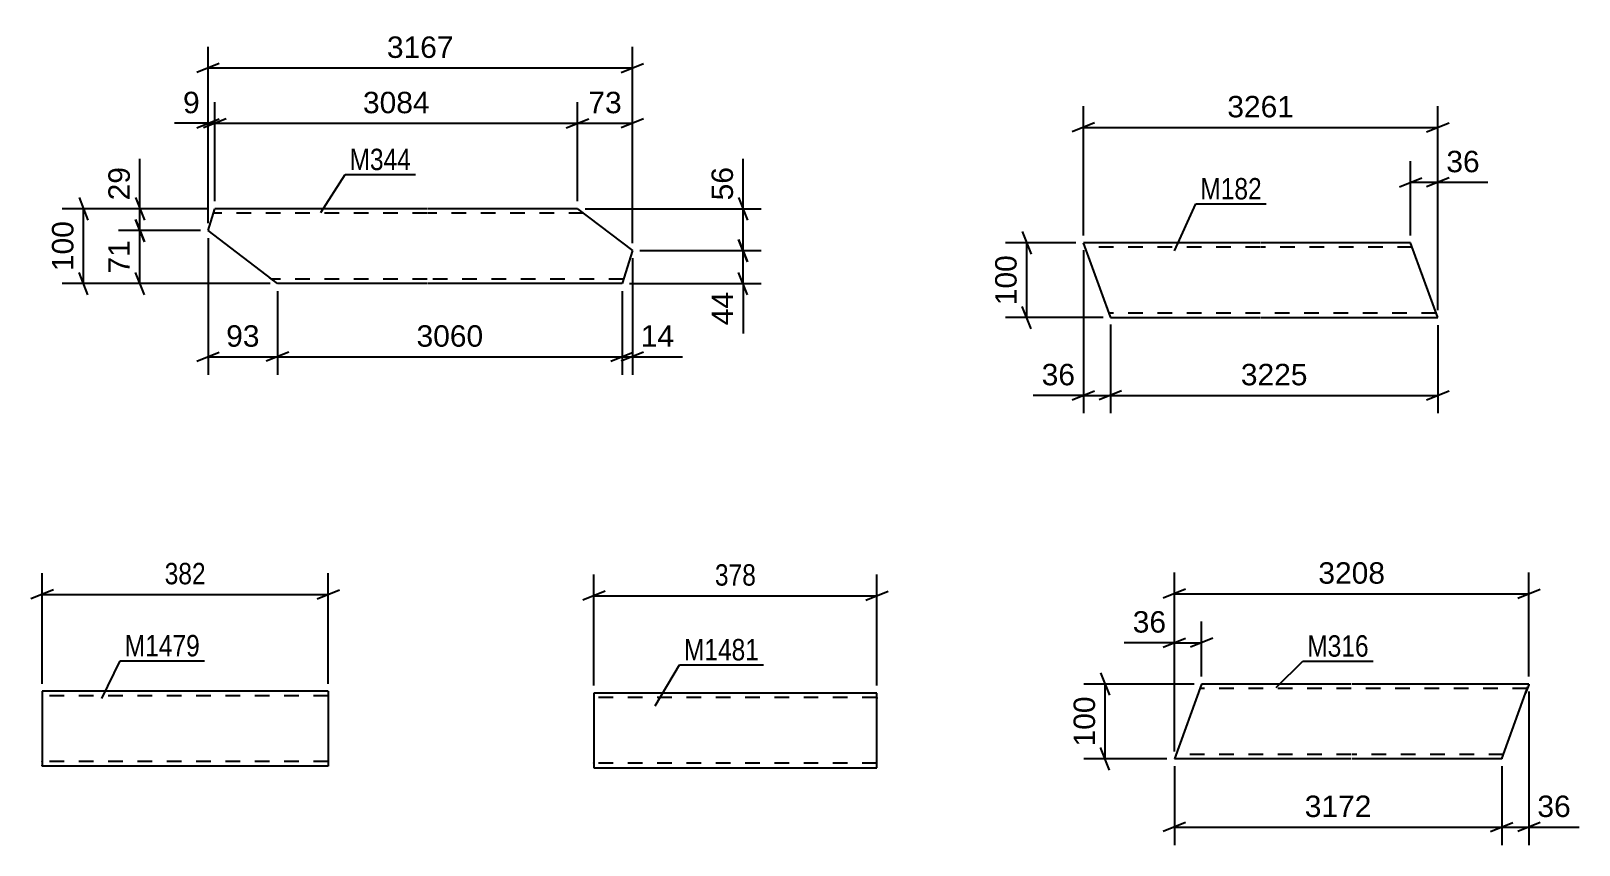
# Model space of a CAD drawing. Header units: millimetres. Extents: x 0 to 1189, y 0 to 841.
# Drawn here: x 213.8 to 420.7, y 105.9 to 214.7 of the extents above; entities that cross this region are included whole.
import ezdxf

# ---------------------------------------------------------------- set-up
doc = ezdxf.new("R2010")
doc.units = ezdxf.units.MM
doc.linetypes.add('DXK_LINE_DOT2', pattern=[3.9198, 1.9599, -1.9599])
doc.styles.add('Arial', font='ARIAL.TTF', dxfattribs={"height": 0.2})
doc.styles.add('Arial Narrow', font='ARIALN.TTF', dxfattribs={"height": 0.2})

# ---------------------------------------------------------------- blocks, each defined once
blk = doc.blocks.new('Part-203723932-23106 - 23105')
at = {"color": 2, "linetype": 'Continuous'}
for p, q in [((358.07, 176.49), (354.46, 186.4)), ((378.1, 186.4), (354.46, 186.4)), ((398.2, 186.4), (378.2, 186.4)), ((401.84, 176.4), (398.2, 186.4)), ((358.1, 176.4), (358.07, 176.49)), ((358.1, 176.4), (378.1, 176.4)), ((378.2, 176.4), (401.84, 176.4))]:
    blk.add_line(p, q, dxfattribs=at)
at = {"color": 7, "linetype": 'DXK_LINE_DOT2'}
for p, q in [((378.1, 185.8), (354.68, 185.8)), ((398.42, 185.8), (378.2, 185.8)), ((378.1, 177), (357.88, 177)), ((401.62, 177), (378.2, 177))]:
    blk.add_line(p, q, dxfattribs=at)
blk = doc.blocks.new('Part-203723932-23114 - 23113')
at = {"color": 2, "linetype": 'Continuous'}
for p, q in [((370.27, 127.4), (366.63, 117.4)), ((390.27, 127.4), (370.27, 127.4)), ((414.01, 127.4), (390.37, 127.4)), ((413.98, 127.31), (413.57, 126.2)), ((414.01, 127.4), (413.98, 127.31)), ((410.37, 117.4), (413.57, 126.2)), ((390.27, 117.4), (366.63, 117.4)), ((410.37, 117.4), (390.37, 117.4))]:
    blk.add_line(p, q, dxfattribs=at)
at = {"color": 7, "linetype": 'DXK_LINE_DOT2'}
for p, q in [((390.27, 126.8), (370.05, 126.8)), ((413.79, 126.8), (390.37, 126.8)), ((413.57, 126.2), (413.88, 127.04)), ((390.27, 118), (366.85, 118)), ((410.59, 118), (390.37, 118)), ((410.4, 117.49), (410.37, 117.4))]:
    blk.add_line(p, q, dxfattribs=at)
blk = doc.blocks.new('Part-203723932-21501 - 21500')
at = {"color": 2, "linetype": 'Continuous'}
for p, q in [((326.88, 126.2), (289.05, 126.2)), ((289.05, 126.2), (289.05, 116.3)), ((326.88, 117.4), (326.88, 126.2)), ((289.05, 116.3), (289.05, 116.2)), ((289.05, 116.2), (326.88, 116.2)), ((326.88, 116.2), (326.88, 117.4))]:
    blk.add_line(p, q, dxfattribs=at)
at = {"color": 7, "linetype": 'DXK_LINE_DOT2'}
for p, q in [((326.88, 125.6), (289.05, 125.6)), ((326.88, 125.6), (326.88, 125.56)), ((326.88, 125.56), (326.88, 125.6)), ((326.88, 125.46), (326.88, 125.56)), ((326.88, 125.56), (326.88, 125.46)), ((289.05, 116.8), (289.05, 116.85)), ((326.88, 116.8), (289.05, 116.8)), ((326.88, 116.85), (326.88, 117.17)), ((326.88, 116.8), (326.88, 116.85))]:
    blk.add_line(p, q, dxfattribs=at)
blk = doc.blocks.new('Part-203723932-23130 - 23129')
at = {"color": 2, "linetype": 'Continuous'}
for p, q in [((237.48, 188.04), (238.38, 190.95)), ((266.76, 190.95), (238.38, 190.95)), ((286.86, 190.95), (266.86, 190.95)), ((286.86, 190.95), (294.19, 185.36)), ((246.76, 180.95), (237.48, 188.04)), ((294.19, 185.36), (292.81, 180.95)), ((266.76, 180.95), (246.76, 180.95)), ((292.81, 180.95), (266.86, 180.95))]:
    blk.add_line(p, q, dxfattribs=at)
at = {"color": 7, "linetype": 'DXK_LINE_DOT2'}
for p, q in [((266.76, 190.35), (238.2, 190.35)), ((287.65, 190.35), (266.86, 190.35)), ((246.76, 180.95), (245.75, 181.73)), ((266.76, 181.55), (245.98, 181.55)), ((293, 181.55), (266.86, 181.55))]:
    blk.add_line(p, q, dxfattribs=at)
blk = doc.blocks.new('Part-203723932-1508 - 1506')
at = {"color": 2, "linetype": 'Continuous'}
for p, q in [((253.54, 126.44), (215.31, 126.44)), ((215.31, 126.44), (215.31, 116.53)), ((253.54, 126.44), (253.54, 116.44)), ((215.31, 116.44), (215.31, 116.53)), ((253.54, 116.44), (215.31, 116.44))]:
    blk.add_line(p, q, dxfattribs=at)
at = {"color": 7, "linetype": 'DXK_LINE_DOT2'}
for p, q in [((253.54, 126.35), (253.54, 126.44)), ((253.54, 125.84), (215.31, 125.84)), ((215.31, 117.04), (215.31, 117.09)), ((253.54, 117.04), (215.31, 117.04)), ((253.54, 117.04), (253.54, 117.09))]:
    blk.add_line(p, q, dxfattribs=at)
blk = doc.blocks.new('StraightDimension-203723932-23199 - 23105')
at = {"color": 7, "linetype": 'Continuous'}
for p, q in [((353.46, 186.4), (344.04, 186.4)), ((346.29, 187.9), (347.49, 184.9)), ((346.89, 176.4), (346.89, 186.4)), ((357.1, 176.4), (344.04, 176.4)), ((347.49, 174.9), (346.29, 177.9))]:
    blk.add_line(p, q, dxfattribs=at)
at = {"color": 0}
blk.add_wipeout([(346.14, 185.33), (341.94, 185.33), (341.94, 177.46), (346.14, 177.46)], dxfattribs=at)
at = {"color": 3, "style": 'Arial'}
blk.add_text('100', height=2.865, rotation=90.0002, dxfattribs=at).set_placement((345.54, 178.06))
blk = doc.blocks.new('StraightDimension-203723932-23136 - 23105')
at = {"color": 7, "linetype": 'Continuous'}
for p, q in [((354.46, 187.4), (354.46, 204.68)), ((401.84, 177.4), (401.84, 204.68)), ((355.96, 202.43), (352.96, 201.23)), ((354.46, 201.83), (401.84, 201.83)), ((400.34, 201.23), (403.34, 202.43))]:
    blk.add_line(p, q, dxfattribs=at)
at = {"color": 0}
blk.add_wipeout([(383.2, 202.58), (383.2, 206.78), (373.1, 206.78), (373.1, 202.58)], dxfattribs=at)
at = {"color": 3, "style": 'Arial'}
blk.add_text('3261', height=2.865, dxfattribs=at).set_placement((373.7, 203.18))
blk = doc.blocks.new('StraightDimension-203723932-23147 - 23105')
at = {"color": 7, "linetype": 'Continuous'}
for p, q in [((398.2, 187.4), (398.2, 197.34)), ((401.84, 177.4), (401.84, 197.34)), ((396.7, 193.89), (399.7, 195.09)), ((398.2, 194.49), (401.84, 194.49)), ((403.34, 195.09), (400.34, 193.89))]:
    blk.add_line(p, q, dxfattribs=at)
at = {"color": 0}
blk.add_wipeout([(408.01, 195.24), (408.01, 199.44), (402.37, 199.44), (402.37, 195.24)], dxfattribs=at)
at = {"color": 7, "linetype": 'Continuous'}
blk.add_line((401.84, 194.49), (408.54, 194.49), dxfattribs=at)
blk.add_line((401.84, 194.49), (408.54, 194.49), dxfattribs=at)
at = {"color": 3, "style": 'Arial'}
blk.add_text('36', height=2.865, dxfattribs=at).set_placement((402.97, 195.84))
blk = doc.blocks.new('StraightDimension-203723932-23172 - 23105')
at = {"color": 7, "linetype": 'Continuous'}
for p, q in [((358.07, 175.49), (358.07, 163.6)), ((401.84, 175.4), (401.84, 163.6)), ((359.57, 166.6), (356.57, 165.4)), ((358.07, 166), (401.84, 166)), ((400.34, 165.4), (403.34, 166.6))]:
    blk.add_line(p, q, dxfattribs=at)
at = {"color": 0}
blk.add_wipeout([(385, 166.75), (385, 170.95), (374.91, 170.95), (374.91, 166.75)], dxfattribs=at)
at = {"color": 3, "style": 'Arial'}
blk.add_text('3225', height=2.865, dxfattribs=at).set_placement((375.51, 167.35))
blk = doc.blocks.new('StraightDimension-203723932-23173 - 23105')
at = {"color": 7, "linetype": 'Continuous'}
for p, q in [((354.46, 185.4), (354.46, 163.6)), ((358.07, 175.49), (358.07, 163.6)), ((352.96, 165.4), (355.96, 166.6)), ((354.46, 166), (358.07, 166)), ((359.57, 166.6), (356.57, 165.4))]:
    blk.add_line(p, q, dxfattribs=at)
at = {"color": 0}
blk.add_wipeout([(353.94, 166.75), (353.94, 170.95), (348.29, 170.95), (348.29, 166.75)], dxfattribs=at)
at = {"color": 7, "linetype": 'Continuous'}
blk.add_line((354.46, 166), (347.76, 166), dxfattribs=at)
blk.add_line((354.46, 166), (347.76, 166), dxfattribs=at)
at = {"color": 3, "style": 'Arial'}
blk.add_text('36', height=2.865, dxfattribs=at).set_placement((348.89, 167.35))
blk = doc.blocks.new('StraightDimension-203723932-23760 - 23113')
at = {"color": 7, "linetype": 'Continuous'}
for p, q in [((366.63, 116.4), (366.63, 105.87)), ((410.37, 116.4), (410.37, 105.87)), ((368.13, 108.87), (365.13, 107.67)), ((366.63, 108.27), (410.37, 108.27)), ((408.87, 107.67), (411.87, 108.87))]:
    blk.add_line(p, q, dxfattribs=at)
at = {"color": 0}
blk.add_wipeout([(393.55, 109.02), (393.55, 113.22), (383.45, 113.22), (383.45, 109.02)], dxfattribs=at)
at = {"color": 3, "style": 'Arial'}
blk.add_text('3172', height=2.865, dxfattribs=at).set_placement((384.05, 109.62))
blk = doc.blocks.new('StraightDimension-203723932-23794 - 23113')
at = {"color": 7, "linetype": 'Continuous'}
for p, q in [((356.77, 128.9), (357.97, 125.9)), ((369.27, 127.4), (354.52, 127.4)), ((357.37, 117.4), (357.37, 127.4)), ((357.97, 115.9), (356.77, 118.9)), ((365.63, 117.4), (354.52, 117.4))]:
    blk.add_line(p, q, dxfattribs=at)
at = {"color": 0}
blk.add_wipeout([(356.62, 126.33), (352.42, 126.33), (352.42, 118.46), (356.62, 118.46)], dxfattribs=at)
at = {"color": 3, "style": 'Arial'}
blk.add_text('100', height=2.865, rotation=90.0002, dxfattribs=at).set_placement((356.02, 119.06))
blk = doc.blocks.new('StraightDimension-203723932-23730 - 23113')
at = {"color": 7, "linetype": 'Continuous'}
for p, q in [((366.63, 118.4), (366.63, 142.32)), ((414.01, 128.4), (414.01, 142.32)), ((368.13, 140.07), (365.13, 138.87)), ((366.63, 139.47), (414.01, 139.47)), ((412.51, 138.87), (415.51, 140.07))]:
    blk.add_line(p, q, dxfattribs=at)
at = {"color": 0}
blk.add_wipeout([(395.37, 140.22), (395.37, 144.42), (385.27, 144.42), (385.27, 140.22)], dxfattribs=at)
at = {"color": 3, "style": 'Arial'}
blk.add_text('3208', height=2.865, dxfattribs=at).set_placement((385.87, 140.82))
blk = doc.blocks.new('StraightDimension-203723932-23741 - 23113')
at = {"color": 7, "linetype": 'Continuous'}
for p, q in [((366.63, 118.4), (366.63, 135.78)), ((370.27, 128.4), (370.27, 135.78)), ((365.13, 132.33), (368.13, 133.53)), ((366.63, 132.93), (370.27, 132.93)), ((371.77, 133.53), (368.77, 132.33))]:
    blk.add_line(p, q, dxfattribs=at)
at = {"color": 0}
blk.add_wipeout([(366.11, 133.68), (366.11, 137.88), (360.46, 137.88), (360.46, 133.68)], dxfattribs=at)
at = {"color": 7, "linetype": 'Continuous'}
blk.add_line((366.63, 132.93), (359.93, 132.93), dxfattribs=at)
blk.add_line((366.63, 132.93), (359.93, 132.93), dxfattribs=at)
at = {"color": 3, "style": 'Arial'}
blk.add_text('36', height=2.865, dxfattribs=at).set_placement((361.06, 134.28))
blk = doc.blocks.new('StraightDimension-203723932-23759 - 23113')
at = {"color": 7, "linetype": 'Continuous'}
for p, q in [((414.01, 126.4), (414.01, 105.87)), ((410.37, 116.4), (410.37, 105.87)), ((408.87, 107.67), (411.87, 108.87)), ((410.37, 108.27), (414.01, 108.27)), ((415.51, 108.87), (412.51, 107.67))]:
    blk.add_line(p, q, dxfattribs=at)
at = {"color": 0}
blk.add_wipeout([(420.18, 109.02), (420.18, 113.22), (414.54, 113.22), (414.54, 109.02)], dxfattribs=at)
at = {"color": 7, "linetype": 'Continuous'}
blk.add_line((414.01, 108.27), (420.71, 108.27), dxfattribs=at)
blk.add_line((414.01, 108.27), (420.71, 108.27), dxfattribs=at)
at = {"color": 3, "style": 'Arial'}
blk.add_text('36', height=2.865, dxfattribs=at).set_placement((415.14, 109.62))
blk = doc.blocks.new('StraightDimension-203723932-21740 - 21500')
at = {"color": 7, "linetype": 'Continuous'}
for p, q in [((289.05, 127.2), (289.05, 142.06)), ((326.88, 127.2), (326.88, 142.06)), ((290.55, 139.81), (287.55, 138.61)), ((289.05, 139.21), (326.88, 139.21)), ((325.38, 138.61), (328.38, 139.81))]:
    blk.add_line(p, q, dxfattribs=at)
at = {"color": 0}
blk.add_wipeout([(311.31, 139.96), (311.31, 144.16), (304.62, 144.16), (304.62, 139.96)], dxfattribs=at)
at = {"color": 3, "style": 'Arial Narrow'}
blk.add_text('378', height=2.863, dxfattribs=at).set_placement((305.22, 140.56))
blk = doc.blocks.new('StraightDimension-203723932-23305 - 23129')
at = {"color": 7, "linetype": 'Continuous'}
for p, q in [((294.19, 184.36), (294.19, 168.76)), ((292.81, 179.95), (292.81, 168.76)), ((291.31, 170.56), (294.31, 171.76)), ((295.69, 171.76), (292.69, 170.56)), ((292.81, 171.16), (294.19, 171.16))]:
    blk.add_line(p, q, dxfattribs=at)
at = {"color": 0}
blk.add_wipeout([(300.36, 171.91), (300.36, 176.11), (294.71, 176.11), (294.71, 171.91)], dxfattribs=at)
at = {"color": 7, "linetype": 'Continuous'}
blk.add_line((294.19, 171.16), (300.89, 171.16), dxfattribs=at)
blk.add_line((294.19, 171.16), (300.89, 171.16), dxfattribs=at)
at = {"color": 3, "style": 'Arial'}
blk.add_text('14', height=2.865, dxfattribs=at).set_placement((295.31, 172.51))
blk = doc.blocks.new('StraightDimension-203723932-23414 - 23129')
at = {"color": 7, "linetype": 'Continuous'}
for p, q in [((220.23, 192.45), (221.43, 189.45)), ((237.38, 190.95), (217.98, 190.95)), ((220.83, 180.95), (220.83, 190.95)), ((221.43, 179.45), (220.23, 182.45)), ((245.76, 180.95), (217.98, 180.95))]:
    blk.add_line(p, q, dxfattribs=at)
at = {"color": 0}
blk.add_wipeout([(220.08, 189.89), (215.88, 189.89), (215.88, 182.02), (220.08, 182.02)], dxfattribs=at)
at = {"color": 3, "style": 'Arial'}
blk.add_text('100', height=2.865, rotation=90.0002, dxfattribs=at).set_placement((219.48, 182.62))
blk = doc.blocks.new('StraightDimension-203723932-23235 - 23129')
at = {"color": 7, "linetype": 'Continuous'}
for p, q in [((237.48, 189.04), (237.48, 212.63)), ((294.19, 186.36), (294.19, 212.63)), ((238.98, 210.38), (235.98, 209.18)), ((237.48, 209.78), (294.19, 209.78)), ((292.69, 209.18), (295.69, 210.38))]:
    blk.add_line(p, q, dxfattribs=at)
at = {"color": 0}
blk.add_wipeout([(270.88, 210.53), (270.88, 214.73), (260.78, 214.73), (260.78, 210.53)], dxfattribs=at)
at = {"color": 3, "style": 'Arial'}
blk.add_text('3167', height=2.865, dxfattribs=at).set_placement((261.38, 211.13))
blk = doc.blocks.new('StraightDimension-203723932-23246 - 23129')
at = {"color": 7, "linetype": 'Continuous'}
for p, q in [((286.86, 191.95), (286.86, 205.23)), ((294.19, 186.36), (294.19, 205.23)), ((285.36, 201.78), (288.36, 202.98)), ((295.69, 202.98), (292.69, 201.78)), ((286.86, 202.38), (294.19, 202.38))]:
    blk.add_line(p, q, dxfattribs=at)
at = {"color": 0}
blk.add_wipeout([(293.35, 203.13), (293.35, 207.33), (287.7, 207.33), (287.7, 203.13)], dxfattribs=at)
at = {"color": 3, "style": 'Arial'}
blk.add_text('73', height=2.865, dxfattribs=at).set_placement((288.3, 203.73))
blk = doc.blocks.new('StraightDimension-203723932-23247 - 23129')
at = {"color": 7, "linetype": 'Continuous'}
for p, q in [((238.38, 191.95), (238.38, 205.23)), ((286.86, 191.95), (286.86, 205.23)), ((239.88, 202.98), (236.88, 201.78)), ((285.36, 201.78), (288.36, 202.98)), ((238.38, 202.38), (286.86, 202.38))]:
    blk.add_line(p, q, dxfattribs=at)
at = {"color": 0}
blk.add_wipeout([(267.67, 203.13), (267.67, 207.33), (257.58, 207.33), (257.58, 203.13)], dxfattribs=at)
at = {"color": 3, "style": 'Arial'}
blk.add_text('3084', height=2.865, dxfattribs=at).set_placement((258.18, 203.73))
blk = doc.blocks.new('StraightDimension-203723932-23248 - 23129')
at = {"color": 7, "linetype": 'Continuous'}
for p, q in [((237.48, 189.04), (237.48, 205.23)), ((238.38, 191.95), (238.38, 205.23)), ((235.98, 201.78), (238.98, 202.98)), ((239.88, 202.98), (236.88, 201.78)), ((237.48, 202.38), (238.38, 202.38))]:
    blk.add_line(p, q, dxfattribs=at)
at = {"color": 0}
blk.add_wipeout([(236.95, 203.13), (236.95, 207.33), (233.53, 207.33), (233.53, 203.13)], dxfattribs=at)
at = {"color": 7, "linetype": 'Continuous'}
blk.add_line((237.48, 202.38), (233, 202.38), dxfattribs=at)
blk.add_line((237.48, 202.38), (233, 202.38), dxfattribs=at)
at = {"color": 3, "style": 'Arial'}
blk.add_text('9', height=2.87, dxfattribs=at).set_placement((234.13, 203.73))
blk = doc.blocks.new('StraightDimension-203723932-23306 - 23129')
at = {"color": 7, "linetype": 'Continuous'}
for p, q in [((246.76, 179.95), (246.76, 168.76)), ((292.81, 179.95), (292.81, 168.76)), ((248.26, 171.76), (245.26, 170.56)), ((291.31, 170.56), (294.31, 171.76)), ((246.76, 171.16), (292.81, 171.16))]:
    blk.add_line(p, q, dxfattribs=at)
at = {"color": 0}
blk.add_wipeout([(274.83, 171.91), (274.83, 176.11), (264.74, 176.11), (264.74, 171.91)], dxfattribs=at)
at = {"color": 3, "style": 'Arial'}
blk.add_text('3060', height=2.865, dxfattribs=at).set_placement((265.34, 172.51))
blk = doc.blocks.new('StraightDimension-203723932-23307 - 23129')
at = {"color": 7, "linetype": 'Continuous'}
for p, q in [((237.48, 187.04), (237.48, 168.76)), ((246.76, 179.95), (246.76, 168.76)), ((235.98, 170.56), (238.98, 171.76)), ((248.26, 171.76), (245.26, 170.56)), ((237.48, 171.16), (246.76, 171.16))]:
    blk.add_line(p, q, dxfattribs=at)
at = {"color": 0}
blk.add_wipeout([(244.94, 171.91), (244.94, 176.11), (239.3, 176.11), (239.3, 171.91)], dxfattribs=at)
at = {"color": 3, "style": 'Arial'}
blk.add_text('93', height=2.865, dxfattribs=at).set_placement((239.9, 172.51))
blk = doc.blocks.new('StraightDimension-203723932-23365 - 23129')
at = {"color": 7, "linetype": 'Continuous'}
for p, q in [((227.77, 192.45), (228.97, 189.45)), ((237.38, 190.95), (225.52, 190.95)), ((228.37, 188.04), (228.37, 190.95)), ((228.97, 186.54), (227.77, 189.54)), ((236.48, 188.04), (225.52, 188.04))]:
    blk.add_line(p, q, dxfattribs=at)
at = {"color": 0}
blk.add_wipeout([(227.62, 197.13), (223.42, 197.13), (223.42, 191.48), (227.62, 191.48)], dxfattribs=at)
at = {"color": 7, "linetype": 'Continuous'}
blk.add_line((228.37, 190.95), (228.37, 197.65), dxfattribs=at)
blk.add_line((228.37, 190.95), (228.37, 197.65), dxfattribs=at)
at = {"color": 3, "style": 'Arial'}
blk.add_text('29', height=2.865, rotation=90.0002, dxfattribs=at).set_placement((227.02, 192.08))
blk = doc.blocks.new('StraightDimension-203723932-23366 - 23129')
at = {"color": 7, "linetype": 'Continuous'}
for p, q in [((227.77, 189.54), (228.97, 186.54)), ((236.48, 188.04), (225.52, 188.04)), ((228.37, 180.95), (228.37, 188.04)), ((228.97, 179.45), (227.77, 182.45)), ((245.76, 180.95), (225.52, 180.95))]:
    blk.add_line(p, q, dxfattribs=at)
at = {"color": 0}
blk.add_wipeout([(227.62, 187.32), (223.42, 187.32), (223.42, 181.68), (227.62, 181.68)], dxfattribs=at)
at = {"color": 3, "style": 'Arial'}
blk.add_text('71', height=2.865, rotation=90.0002, dxfattribs=at).set_placement((227.02, 182.28))
blk = doc.blocks.new('StraightDimension-203723932-23446 - 23129')
at = {"color": 7, "linetype": 'Continuous'}
for p, q in [((308.38, 192.45), (309.58, 189.45)), ((287.86, 190.95), (311.38, 190.95)), ((308.98, 185.36), (308.98, 190.95)), ((309.58, 183.86), (308.38, 186.86)), ((295.19, 185.36), (311.38, 185.36))]:
    blk.add_line(p, q, dxfattribs=at)
at = {"color": 0}
blk.add_wipeout([(308.23, 197.13), (304.03, 197.13), (304.03, 191.48), (308.23, 191.48)], dxfattribs=at)
at = {"color": 7, "linetype": 'Continuous'}
blk.add_line((308.98, 190.95), (308.98, 197.65), dxfattribs=at)
blk.add_line((308.98, 190.95), (308.98, 197.65), dxfattribs=at)
at = {"color": 3, "style": 'Arial'}
blk.add_text('56', height=2.865, rotation=90.0002, dxfattribs=at).set_placement((307.63, 192.08))
blk = doc.blocks.new('StraightDimension-203723932-23447 - 23129')
at = {"color": 7, "linetype": 'Continuous'}
for p, q in [((308.38, 186.86), (309.58, 183.86)), ((295.19, 185.36), (311.38, 185.36)), ((308.98, 180.95), (308.98, 185.36)), ((309.58, 179.45), (308.38, 182.45)), ((293.81, 180.95), (311.38, 180.95))]:
    blk.add_line(p, q, dxfattribs=at)
at = {"color": 0}
blk.add_wipeout([(308.23, 180.43), (304.03, 180.43), (304.03, 174.78), (308.23, 174.78)], dxfattribs=at)
at = {"color": 7, "linetype": 'Continuous'}
blk.add_line((308.98, 180.95), (308.98, 174.26), dxfattribs=at)
blk.add_line((308.98, 180.95), (308.98, 174.26), dxfattribs=at)
at = {"color": 3, "style": 'Arial'}
blk.add_text('44', height=2.865, rotation=90.0002, dxfattribs=at).set_placement((307.63, 175.38))
blk = doc.blocks.new('StraightDimension-203723932-1510 - 1506')
at = {"color": 7, "linetype": 'Continuous'}
for p, q in [((215.31, 127.44), (215.31, 142.24)), ((253.54, 127.44), (253.54, 142.24)), ((216.81, 139.99), (213.81, 138.79)), ((215.31, 139.39), (253.54, 139.39)), ((252.04, 138.79), (255.04, 139.99))]:
    blk.add_line(p, q, dxfattribs=at)
at = {"color": 0}
blk.add_wipeout([(237.77, 140.14), (237.77, 144.34), (231.08, 144.34), (231.08, 140.14)], dxfattribs=at)
at = {"color": 3, "style": 'Arial Narrow'}
blk.add_text('382', height=2.863, dxfattribs=at).set_placement((231.68, 140.74))
blk = doc.blocks.new('Mark-203723932-23223 - 23105')
at = {"color": 0}
blk.add_wipeout([(378.31, 192.2), (378.31, 195.2), (370.09, 195.2), (370.09, 192.2)], dxfattribs=at)
blk.add_wipeout([(378.31, 192.2), (378.31, 195.2), (370.09, 195.2), (370.09, 192.2)], dxfattribs=at)
at = {"color": 30, "linetype": 'Continuous'}
for p, q in [((366.66, 185.34), (369.49, 191.6)), ((369.49, 191.6), (378.91, 191.6))]:
    blk.add_line(p, q, dxfattribs=at)
at = {"color": 3, "style": 'Arial Narrow'}
blk.add_text('M182', height=2.863, dxfattribs=at).set_placement((370.09, 192.2))
blk = doc.blocks.new('Mark-203723932-49972 - 23113')
at = {"color": 0}
blk.add_wipeout([(392.6, 131.06), (392.6, 134.06), (384.38, 134.06), (384.38, 131.06)], dxfattribs=at)
blk.add_wipeout([(392.6, 131.06), (392.6, 134.06), (384.38, 134.06), (384.38, 131.06)], dxfattribs=at)
at = {"color": 30, "linetype": 'Continuous'}
for p, q in [((380.24, 126.93), (383.78, 130.46)), ((383.78, 130.46), (393.2, 130.46))]:
    blk.add_line(p, q, dxfattribs=at)
at = {"color": 3, "style": 'Arial Narrow'}
blk.add_text('M316', height=2.863, dxfattribs=at).set_placement((384.38, 131.06))
blk = doc.blocks.new('Mark-203723932-21882 - 21500')
at = {"color": 0}
blk.add_wipeout([(311.12, 130.56), (311.12, 133.56), (301.07, 133.56), (301.07, 130.56)], dxfattribs=at)
blk.add_wipeout([(311.12, 130.56), (311.12, 133.56), (301.07, 133.56), (301.07, 130.56)], dxfattribs=at)
at = {"color": 30, "linetype": 'Continuous'}
for p, q in [((297.25, 124.49), (300.47, 129.96)), ((300.47, 129.96), (311.72, 129.96))]:
    blk.add_line(p, q, dxfattribs=at)
at = {"color": 3, "style": 'Arial Narrow'}
blk.add_text('M1481', height=2.863, dxfattribs=at).set_placement((301.07, 130.56))
blk = doc.blocks.new('Mark-203723932-23229 - 23129')
at = {"color": 0}
blk.add_wipeout([(264.61, 196.12), (264.61, 199.12), (256.38, 199.12), (256.38, 196.12)], dxfattribs=at)
blk.add_wipeout([(264.61, 196.12), (264.61, 199.12), (256.38, 199.12), (256.38, 196.12)], dxfattribs=at)
at = {"color": 30, "linetype": 'Continuous'}
for p, q in [((252.56, 190.44), (255.78, 195.52)), ((255.78, 195.52), (265.21, 195.52))]:
    blk.add_line(p, q, dxfattribs=at)
at = {"color": 3, "style": 'Arial Narrow'}
blk.add_text('M344', height=2.863, dxfattribs=at).set_placement((256.38, 196.12))
blk = doc.blocks.new('Mark-203723932-22872 - 1506')
at = {"color": 0}
blk.add_wipeout([(236.39, 131.1), (236.39, 134.1), (226.34, 134.1), (226.34, 131.1)], dxfattribs=at)
blk.add_wipeout([(236.39, 131.1), (236.39, 134.1), (226.34, 134.1), (226.34, 131.1)], dxfattribs=at)
at = {"color": 30, "linetype": 'Continuous'}
for p, q in [((223.26, 125.45), (225.74, 130.5)), ((225.74, 130.5), (236.99, 130.5))]:
    blk.add_line(p, q, dxfattribs=at)
at = {"color": 3, "style": 'Arial Narrow'}
blk.add_text('M1479', height=2.863, dxfattribs=at).set_placement((226.34, 131.1))

msp = doc.modelspace()

# ---------------------------------------------------------------- block references
for name in ['Part-203723932-23130 - 23129', 'Part-203723932-23106 - 23105', 'Part-203723932-1508 - 1506', 'Part-203723932-23114 - 23113', 'Part-203723932-21501 - 21500']:
    msp.add_blockref(name, (0, 0))

# ---------------------------------------------------------------- next in the draw order: block references
for name in ['StraightDimension-203723932-23414 - 23129', 'StraightDimension-203723932-23199 - 23105', 'StraightDimension-203723932-23305 - 23129', 'StraightDimension-203723932-1510 - 1506', 'StraightDimension-203723932-21740 - 21500', 'StraightDimension-203723932-23760 - 23113']:
    msp.add_blockref(name, (0, 0))

# ---------------------------------------------------------------- next in the draw order: block references
for name in ['StraightDimension-203723932-23235 - 23129', 'StraightDimension-203723932-23136 - 23105', 'StraightDimension-203723932-23306 - 23129', 'StraightDimension-203723932-23172 - 23105', 'Mark-203723932-22872 - 1506', 'Mark-203723932-21882 - 21500', 'StraightDimension-203723932-23794 - 23113']:
    msp.add_blockref(name, (0, 0))

# ---------------------------------------------------------------- next in the draw order: block references
for name in ['StraightDimension-203723932-23246 - 23129', 'StraightDimension-203723932-23147 - 23105', 'Mark-203723932-23223 - 23105', 'StraightDimension-203723932-23307 - 23129', 'StraightDimension-203723932-23173 - 23105', 'StraightDimension-203723932-23730 - 23113']:
    msp.add_blockref(name, (0, 0))

# ---------------------------------------------------------------- next in the draw order: block references
for name in ['StraightDimension-203723932-23247 - 23129', 'StraightDimension-203723932-23741 - 23113', 'Mark-203723932-49972 - 23113', 'StraightDimension-203723932-23759 - 23113']:
    msp.add_blockref(name, (0, 0))

# ---------------------------------------------------------------- next in the draw order: block references
for name in ['StraightDimension-203723932-23248 - 23129', 'Mark-203723932-23229 - 23129', 'StraightDimension-203723932-23446 - 23129']:
    msp.add_blockref(name, (0, 0))

# ---------------------------------------------------------------- next in the draw order: block references
for name in ['StraightDimension-203723932-23365 - 23129', 'StraightDimension-203723932-23447 - 23129']:
    msp.add_blockref(name, (0, 0))

# ---------------------------------------------------------------- next in the draw order: block references
msp.add_blockref('StraightDimension-203723932-23366 - 23129', (0, 0))

doc.saveas('drawing.dxf')
